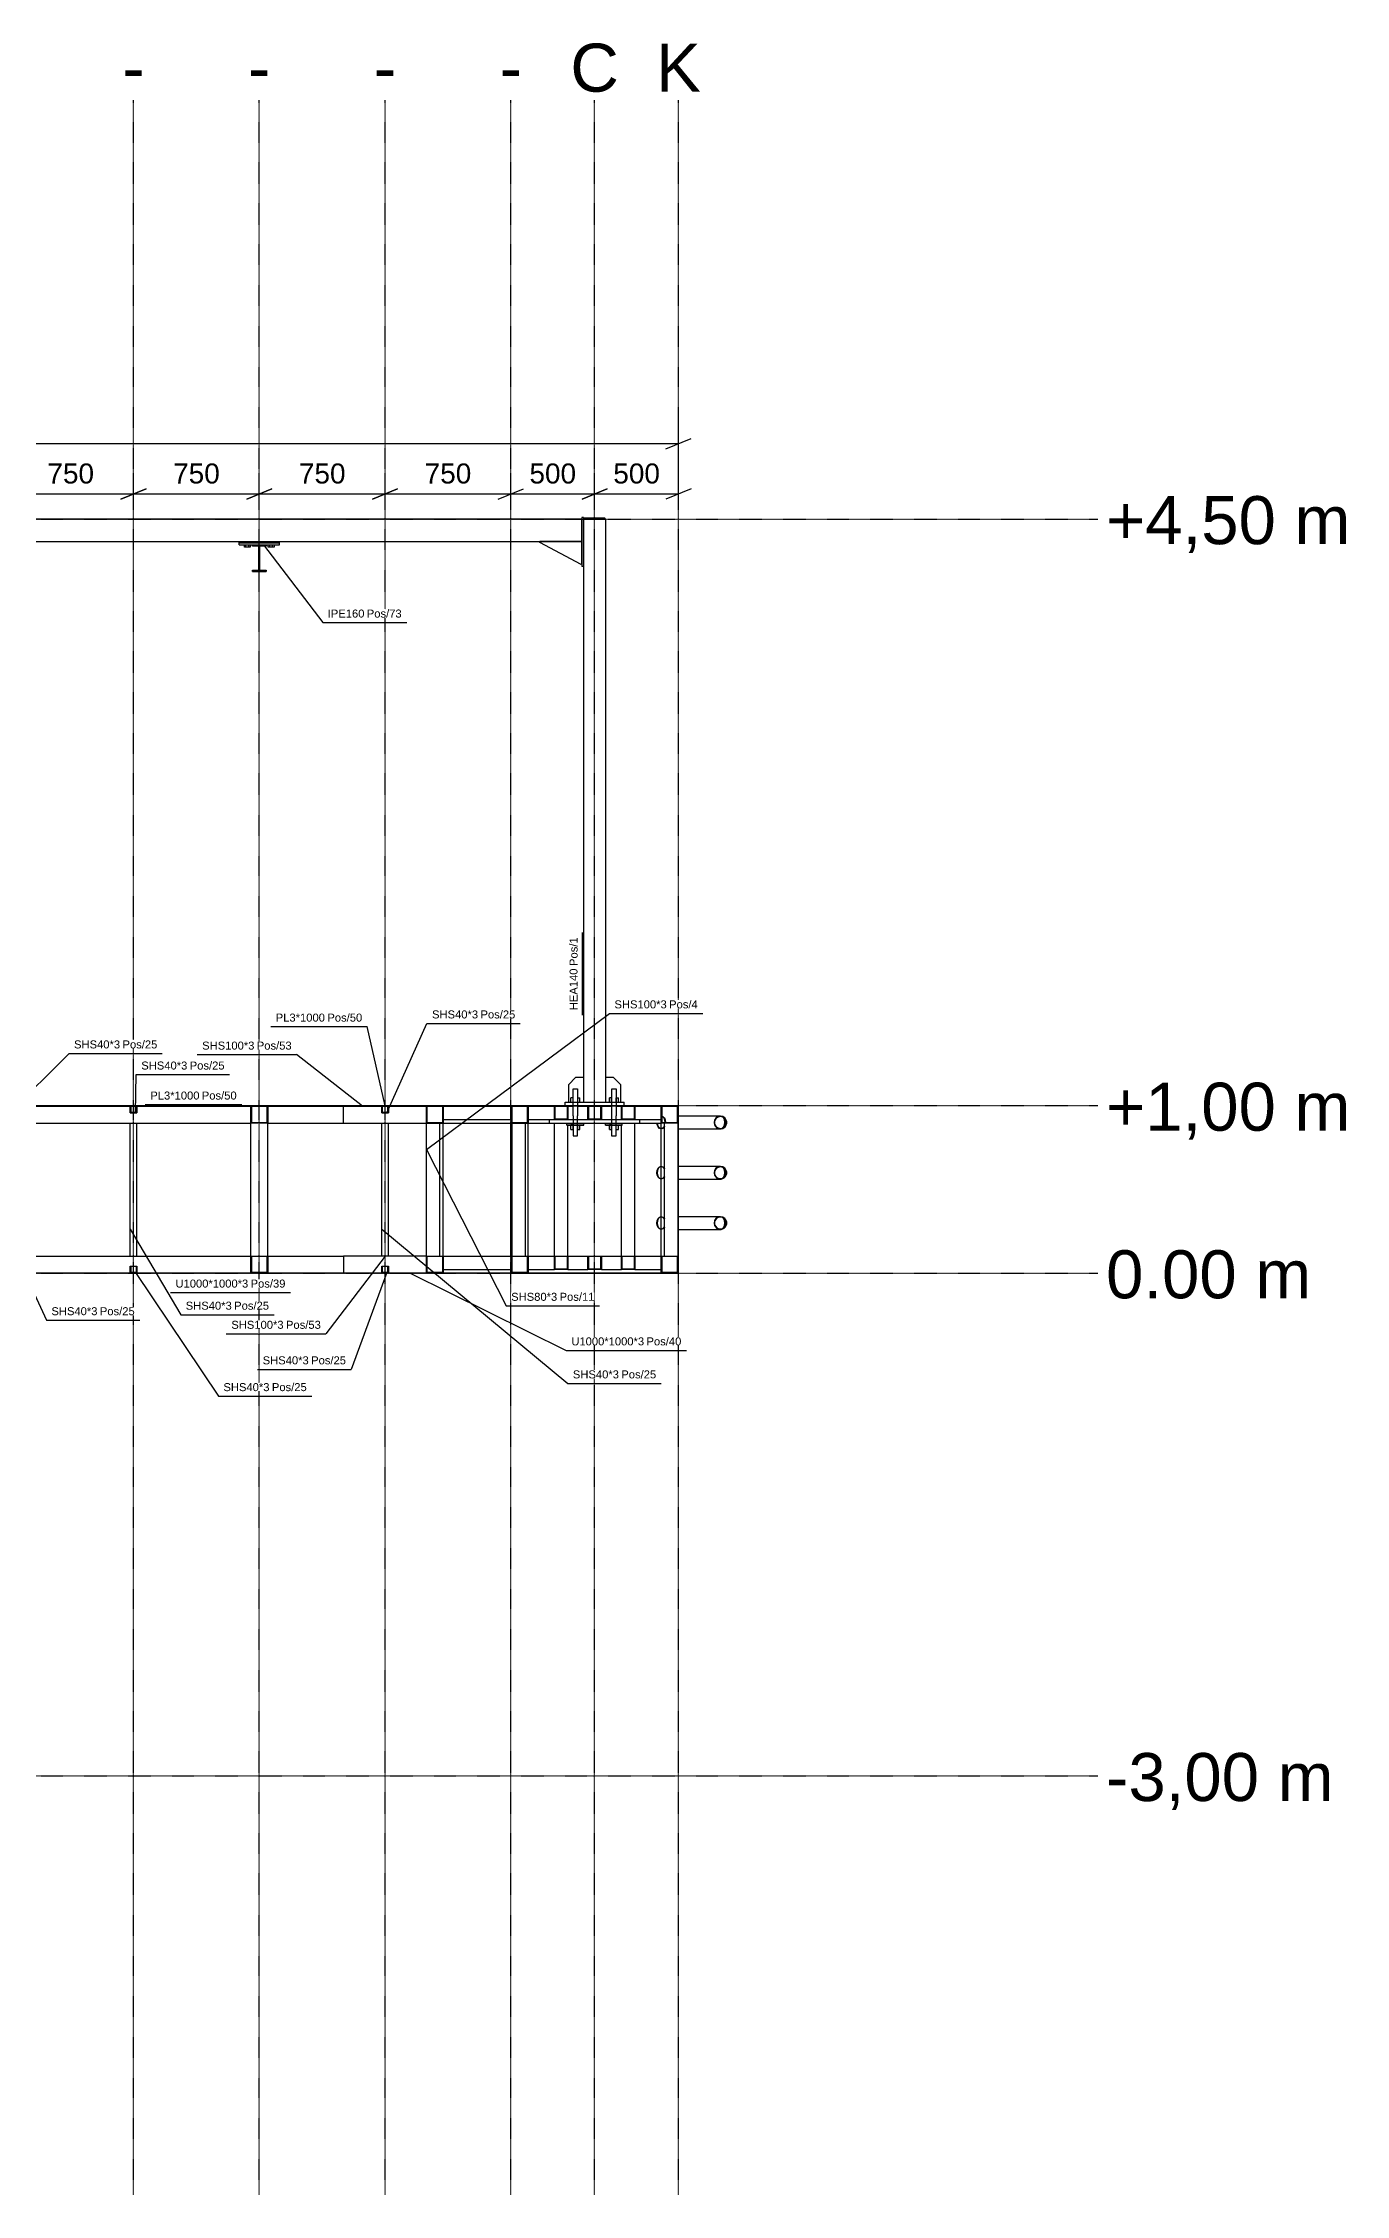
# Model space of a CAD drawing. Header units: millimetres. Extents: x -57554 to 16546, y 2142 to 98430.
# Drawn here: x -20886 to -13115, y 44218 to 57058 of the extents above; entities that cross this region are included whole.
import ezdxf

# ---------------------------------------------------------------- set-up
doc = ezdxf.new("R2010")
doc.units = ezdxf.units.MM
doc.linetypes.add('DXK_LINE_DOT3', pattern=[5.9187, 2.979, -0.9799, 0.9799, -0.9799])
doc.layers.add('S-Z2-A_TEXTUAL_ANNOTATION', color=7, linetype='Continuous')
doc.layers.add('S-Z23-A_DIMENSIONS', color=7, linetype='Continuous')
doc.styles.add('Arial', font='ARIAL.TTF', dxfattribs={"height": 0.2})

msp = doc.modelspace()

# ---------------------------------------------------------------- linework, layer by layer
at = {"color": 1, "linetype": 'DXK_LINE_DOT3'}
for p, q in [((-20346, 44218), (-20346, 56718)), ((-19596, 44218), (-19596, 56718)), ((-18846, 44218), (-18846, 56718)), ((-18096, 44218), (-18096, 56718)), ((-17596, 44218), (-17596, 56718)), ((-17096, 44218), (-17096, 56718)), ((-27596, 54218), (-14596, 54218)), ((-27596, 50718), (-14596, 50718)), ((-27596, 49718), (-14596, 49718)), ((-27596, 46718), (-14596, 46718))]:
    msp.add_line(p, q, dxfattribs=at)
at = {"color": 2, "linetype": 'Continuous'}
for p, q in [((-17673, 54218), (-24520, 54218)), ((-17663, 54228), (-17673, 54228)), ((-17673, 54228), (-17673, 53935)), ((-17673, 54084), (-17673, 54218)), ((-17663, 54228), (-17663, 53935)), ((-17663, 54218), (-17663, 50738)), ((-17530, 54218), (-17663, 54218)), ((-17658, 54218), (-17658, 54226)), ((-17658, 54226), (-17535, 54226)), ((-17658, 54218), (-17535, 54218)), ((-17535, 54218), (-17535, 54226)), ((-17530, 50738), (-17530, 54218)), ((-24520, 54084), (-17673, 54084)), ((-19717, 54075), (-19717, 54084)), ((-19717, 54084), (-19475, 54084)), ((-19717, 54064), (-19717, 54075)), ((-19717, 54075), (-19475, 54075)), ((-19717, 54075), (-19475, 54075)), ((-19717, 54064), (-19475, 54064)), ((-19637, 54057), (-19637, 54064)), ((-19637, 54064), (-19555, 54064)), ((-19555, 54064), (-19555, 54057)), ((-19475, 54075), (-19475, 54084)), ((-19475, 54064), (-19475, 54075)), ((-17923, 54077), (-17923, 54084)), ((-17673, 54084), (-17923, 54084)), ((-17677, 53947), (-17923, 54077)), ((-17673, 53954), (-17673, 54084)), ((-19599, 54057), (-19637, 54057)), ((-19599, 53912), (-19599, 54057)), ((-19555, 54057), (-19594, 54057)), ((-19594, 54057), (-19594, 53912)), ((-17677, 53947), (-17673, 53954)), ((-17663, 53935), (-17673, 53935)), ((-19637, 53904), (-19637, 53912)), ((-19637, 53912), (-19599, 53912)), ((-19637, 53904), (-19555, 53904)), ((-19594, 53912), (-19555, 53912)), ((-19555, 53912), (-19555, 53904)), ((-17708, 50888), (-17753, 50842)), ((-17708, 50888), (-17663, 50888)), ((-17530, 50888), (-17485, 50888)), ((-17440, 50842), (-17485, 50888)), ((-17771, 50718), (-17771, 50738)), ((-17771, 50738), (-17421, 50738)), ((-17753, 50842), (-17753, 50738)), ((-17738, 50738), (-17738, 50764)), ((-17725, 50764), (-17738, 50764)), ((-17738, 50738), (-17725, 50738)), ((-17725, 50764), (-17724, 50764)), ((-17725, 50738), (-17725, 50764)), ((-17724, 50818), (-17698, 50818)), ((-17724, 50656), (-17724, 50818)), ((-17698, 50818), (-17698, 50656)), ((-17698, 50764), (-17697, 50764)), ((-17697, 50738), (-17697, 50764)), ((-17697, 50764), (-17684, 50764)), ((-17697, 50738), (-17684, 50738)), ((-17684, 50738), (-17684, 50764)), ((-17663, 50738), (-17530, 50738)), ((-17508, 50738), (-17508, 50764)), ((-17495, 50764), (-17508, 50764)), ((-17508, 50738), (-17495, 50738)), ((-17495, 50764), (-17494, 50764)), ((-17495, 50738), (-17495, 50764)), ((-17494, 50818), (-17468, 50818)), ((-17494, 50656), (-17494, 50818)), ((-17468, 50818), (-17468, 50656)), ((-17468, 50764), (-17467, 50764)), ((-17467, 50738), (-17467, 50764)), ((-17467, 50764), (-17454, 50764)), ((-17467, 50738), (-17454, 50738)), ((-17454, 50738), (-17454, 50764)), ((-17440, 50738), (-17440, 50842)), ((-17421, 50718), (-17421, 50738)), ((-22546, 50614), (-19646, 50614)), ((-22096, 50719), (-20596, 50719)), ((-22096, 50716), (-20596, 50716)), ((-21076, 50714), (-20366, 50714)), ((-20596, 50716), (-20596, 50719)), ((-20596, 50716), (-20596, 50719)), ((-20596, 50719), (-19096, 50719)), ((-20596, 50716), (-19096, 50716)), ((-20366, 50674), (-20366, 50714)), ((-20366, 50714), (-20326, 50714)), ((-20366, 50674), (-20326, 50674)), ((-20366, 49820), (-20366, 50614)), ((-20329, 50712), (-20363, 50712)), ((-20363, 50712), (-20363, 50678)), ((-20363, 50678), (-20329, 50678)), ((-20346, 50714), (-20346, 50716)), ((-20329, 50678), (-20329, 50712)), ((-20326, 50714), (-19646, 50714)), ((-20326, 50714), (-20326, 50674)), ((-20326, 49820), (-20326, 50614)), ((-19646, 50614), (-19646, 50714)), ((-19646, 50714), (-19546, 50714)), ((-19546, 50614), (-19646, 50614)), ((-19646, 49820), (-19646, 50614)), ((-19549, 50712), (-19643, 50712)), ((-19643, 50712), (-19643, 50617)), ((-19643, 50617), (-19549, 50617)), ((-19549, 50617), (-19549, 50712)), ((-19546, 50714), (-19093, 50714)), ((-19546, 50714), (-19546, 50614)), ((-19546, 50614), (-19093, 50614)), ((-19546, 49820), (-19546, 50614)), ((-19096, 50716), (-19096, 50719)), ((-19096, 50716), (-19096, 50719)), ((-19096, 50719), (-17596, 50719)), ((-19096, 50716), (-17596, 50716)), ((-19093, 50614), (-19093, 50714)), ((-19093, 50714), (-18866, 50714)), ((-19093, 50614), (-19093, 50714)), ((-19093, 50614), (-18599, 50614)), ((-18866, 50674), (-18866, 50714)), ((-18866, 50714), (-18826, 50714)), ((-18866, 50674), (-18826, 50674)), ((-18866, 49820), (-18866, 50614)), ((-18829, 50712), (-18863, 50712)), ((-18863, 50712), (-18863, 50678)), ((-18863, 50678), (-18829, 50678)), ((-18846, 50714), (-18846, 50716)), ((-18846, 50714), (-18846, 50716)), ((-18829, 50678), (-18829, 50712)), ((-18826, 50714), (-18826, 50674)), ((-18826, 50714), (-18599, 50714)), ((-18826, 49820), (-18826, 50614)), ((-18599, 50614), (-18599, 50714)), ((-18599, 50714), (-18499, 50714)), ((-18599, 49820), (-18599, 50614)), ((-18599, 50614), (-18499, 50614)), ((-18502, 50712), (-18596, 50712)), ((-18596, 50712), (-18596, 50617)), ((-18596, 50617), (-18502, 50617)), ((-18519, 49820), (-18519, 50614)), ((-18502, 50617), (-18502, 50712)), ((-18499, 50714), (-18499, 50614)), ((-18499, 50714), (-18093, 50714)), ((-18499, 50634), (-18093, 50634)), ((-18499, 49820), (-18499, 50614)), ((-18499, 50614), (-18093, 50614)), ((-18096, 50714), (-18096, 50716)), ((-18096, 50714), (-18096, 50716)), ((-18096, 49820), (-18096, 50614)), ((-18096, 49820), (-18096, 50614)), ((-18093, 50614), (-18093, 50714)), ((-18093, 50714), (-17993, 50714)), ((-18093, 49820), (-18093, 50614)), ((-18093, 50614), (-17993, 50614)), ((-17996, 50712), (-18090, 50712)), ((-18090, 50712), (-18090, 50617)), ((-18090, 50617), (-17996, 50617)), ((-18088, 49820), (-18088, 50614)), ((-18008, 49820), (-18008, 50614)), ((-17996, 50617), (-17996, 50712)), ((-17993, 50714), (-17836, 50714)), ((-17993, 50714), (-17993, 50614)), ((-17993, 50634), (-17866, 50634)), ((-17993, 49820), (-17993, 50614)), ((-17993, 50614), (-17866, 50614)), ((-17866, 50614), (-17866, 50634)), ((-17866, 50634), (-17326, 50634)), ((-17866, 50614), (-17326, 50614)), ((-17836, 50634), (-17836, 50714)), ((-17836, 50714), (-17756, 50714)), ((-17756, 50634), (-17836, 50634)), ((-17836, 49820), (-17836, 50614)), ((-17759, 50712), (-17833, 50712)), ((-17833, 50712), (-17833, 50638)), ((-17833, 50638), (-17759, 50638)), ((-17771, 50718), (-17421, 50718)), ((-17761, 50602), (-17761, 50612)), ((-17761, 50612), (-17661, 50612)), ((-17761, 50602), (-17661, 50602)), ((-17759, 50638), (-17759, 50712)), ((-17756, 50714), (-17756, 50634)), ((-17756, 50714), (-17724, 50714)), ((-17756, 50612), (-17756, 50614)), ((-17756, 49820), (-17756, 50602)), ((-17738, 50576), (-17738, 50602)), ((-17725, 50602), (-17738, 50602)), ((-17725, 50656), (-17725, 50538)), ((-17725, 50656), (-17724, 50656)), ((-17725, 50576), (-17725, 50602)), ((-17698, 50714), (-17636, 50714)), ((-17698, 50538), (-17698, 50656)), ((-17698, 50656), (-17698, 50656)), ((-17697, 50576), (-17697, 50602)), ((-17697, 50602), (-17684, 50602)), ((-17684, 50576), (-17684, 50602)), ((-17661, 50602), (-17661, 50612)), ((-17636, 50634), (-17636, 50714)), ((-17636, 50714), (-17556, 50714)), ((-17556, 50634), (-17636, 50634)), ((-17559, 50712), (-17633, 50712)), ((-17633, 50712), (-17633, 50638)), ((-17633, 50638), (-17559, 50638)), ((-17596, 50716), (-17596, 50719)), ((-17596, 50716), (-17596, 50719)), ((-17596, 50719), (-17099, 50719)), ((-17596, 50716), (-17099, 50716)), ((-17559, 50638), (-17559, 50712)), ((-17556, 50714), (-17556, 50634)), ((-17556, 50714), (-17494, 50714)), ((-17531, 50602), (-17531, 50612)), ((-17531, 50612), (-17431, 50612)), ((-17531, 50602), (-17431, 50602)), ((-17508, 50576), (-17508, 50602)), ((-17495, 50602), (-17508, 50602)), ((-17495, 50656), (-17495, 50538)), ((-17495, 50656), (-17494, 50656)), ((-17495, 50576), (-17495, 50602)), ((-17468, 50714), (-17436, 50714)), ((-17468, 50538), (-17468, 50656)), ((-17468, 50656), (-17468, 50656)), ((-17467, 50576), (-17467, 50602)), ((-17467, 50602), (-17454, 50602)), ((-17454, 50576), (-17454, 50602)), ((-17436, 50634), (-17436, 50714)), ((-17436, 50714), (-17356, 50714)), ((-17356, 50634), (-17436, 50634)), ((-17436, 50612), (-17436, 50614)), ((-17436, 49820), (-17436, 50602)), ((-17359, 50712), (-17433, 50712)), ((-17433, 50712), (-17433, 50638)), ((-17433, 50638), (-17359, 50638)), ((-17431, 50602), (-17431, 50612)), ((-17359, 50638), (-17359, 50712)), ((-17356, 50714), (-17356, 50634)), ((-17356, 50714), (-17199, 50714)), ((-17356, 49820), (-17356, 50614)), ((-17326, 50614), (-17326, 50634)), ((-17326, 50634), (-17199, 50634)), ((-17326, 50614), (-17199, 50614)), ((-17224, 50603), (-17226, 50614)), ((-17224, 50614), (-17222, 50604)), ((-17218, 50591), (-17224, 50603)), ((-17222, 50604), (-17217, 50593)), ((-17199, 50614), (-17199, 50714)), ((-17199, 50714), (-17099, 50714)), ((-17199, 49820), (-17199, 50614)), ((-17099, 50614), (-17199, 50614)), ((-17102, 50712), (-17196, 50712)), ((-17196, 50712), (-17196, 50617)), ((-17196, 50655), (-17189, 50653)), ((-17190, 50650), (-17196, 50652)), ((-17196, 50617), (-17102, 50617)), ((-17182, 50642), (-17190, 50650)), ((-17189, 50653), (-17180, 50644)), ((-17177, 50631), (-17182, 50642)), ((-17182, 50593), (-17179, 50598)), ((-17180, 50644), (-17175, 50632)), ((-17179, 50593), (-17180, 50591)), ((-17179, 49820), (-17179, 50614)), ((-17175, 50617), (-17177, 50631)), ((-17175, 50632), (-17173, 50617)), ((-17102, 50617), (-17102, 50712)), ((-17099, 50716), (-17099, 50719)), ((-17099, 49720), (-17099, 50718)), ((-17099, 50718), (-17096, 50718)), ((-17099, 50714), (-17099, 50614)), ((-17096, 49718), (-17096, 50718)), ((-17096, 50656), (-16846, 50656)), ((-16827, 50644), (-16833, 50650)), ((-16822, 50632), (-16827, 50644)), ((-16827, 50591), (-16822, 50603)), ((-16820, 50617), (-16822, 50632)), ((-16822, 50603), (-16820, 50617)), ((-17738, 50576), (-17725, 50576)), ((-17725, 50576), (-17725, 50576)), ((-17725, 50538), (-17698, 50538)), ((-17698, 50576), (-17697, 50576)), ((-17697, 50576), (-17684, 50576)), ((-17508, 50576), (-17495, 50576)), ((-17495, 50576), (-17495, 50576)), ((-17495, 50538), (-17468, 50538)), ((-17468, 50576), (-17467, 50576)), ((-17467, 50576), (-17454, 50576)), ((-17210, 50582), (-17218, 50591)), ((-17217, 50593), (-17209, 50585)), ((-17199, 50579), (-17210, 50582)), ((-17209, 50585), (-17199, 50582)), ((-17196, 50583), (-17190, 50585)), ((-17189, 50582), (-17196, 50580)), ((-17190, 50585), (-17182, 50593)), ((-17180, 50591), (-17189, 50582)), ((-17096, 50579), (-16846, 50579)), ((-16833, 50585), (-16827, 50591)), ((-17224, 50332), (-17218, 50344)), ((-17217, 50342), (-17222, 50331)), ((-17218, 50344), (-17210, 50353)), ((-17209, 50350), (-17217, 50342)), ((-17210, 50353), (-17199, 50356)), ((-17199, 50353), (-17209, 50350)), ((-17196, 50355), (-17189, 50353)), ((-17190, 50350), (-17196, 50352)), ((-17182, 50342), (-17190, 50350)), ((-17189, 50353), (-17180, 50344)), ((-17179, 50337), (-17182, 50342)), ((-17180, 50344), (-17179, 50342)), ((-17096, 50356), (-16846, 50356)), ((-16827, 50344), (-16833, 50350)), ((-16822, 50332), (-16827, 50344)), ((-17226, 50317), (-17224, 50332)), ((-17224, 50303), (-17226, 50317)), ((-17222, 50331), (-17224, 50317)), ((-17224, 50317), (-17222, 50304)), ((-17218, 50291), (-17224, 50303)), ((-17222, 50304), (-17217, 50293)), ((-17210, 50282), (-17218, 50291)), ((-17217, 50293), (-17209, 50285)), ((-17199, 50279), (-17210, 50282)), ((-17209, 50285), (-17199, 50282)), ((-17196, 50283), (-17190, 50285)), ((-17189, 50282), (-17196, 50280)), ((-17190, 50285), (-17182, 50293)), ((-17180, 50291), (-17189, 50282)), ((-17182, 50293), (-17179, 50298)), ((-17179, 50293), (-17180, 50291)), ((-17096, 50279), (-16846, 50279)), ((-16833, 50285), (-16827, 50291)), ((-16827, 50291), (-16822, 50303)), ((-16820, 50317), (-16822, 50332)), ((-16822, 50303), (-16820, 50317)), ((-17226, 50017), (-17224, 50032)), ((-17224, 50003), (-17226, 50017)), ((-17224, 50032), (-17218, 50044)), ((-17222, 50031), (-17224, 50017)), ((-17224, 50017), (-17222, 50004)), ((-17218, 49991), (-17224, 50003)), ((-17217, 50042), (-17222, 50031)), ((-17222, 50004), (-17217, 49993)), ((-17218, 50044), (-17210, 50053)), ((-17210, 49982), (-17218, 49991)), ((-17209, 50050), (-17217, 50042)), ((-17217, 49993), (-17209, 49985)), ((-17210, 50053), (-17199, 50056)), ((-17199, 49979), (-17210, 49982)), ((-17199, 50053), (-17209, 50050)), ((-17209, 49985), (-17199, 49982)), ((-17196, 50055), (-17189, 50053)), ((-17190, 50050), (-17196, 50052)), ((-17196, 49983), (-17190, 49985)), ((-17189, 49982), (-17196, 49980)), ((-17182, 50042), (-17190, 50050)), ((-17190, 49985), (-17182, 49993)), ((-17189, 50053), (-17180, 50044)), ((-17180, 49991), (-17189, 49982)), ((-17179, 50037), (-17182, 50042)), ((-17182, 49993), (-17179, 49998)), ((-17180, 50044), (-17179, 50042)), ((-17179, 49993), (-17180, 49991)), ((-17096, 50056), (-16846, 50056)), ((-17096, 49979), (-16846, 49979)), ((-16827, 50044), (-16833, 50050)), ((-16833, 49985), (-16827, 49991)), ((-16822, 50032), (-16827, 50044)), ((-16827, 49991), (-16822, 50003)), ((-16820, 50017), (-16822, 50032)), ((-16822, 50003), (-16820, 50017)), ((-22546, 49820), (-19646, 49820)), ((-21846, 49720), (-20346, 49720)), ((-20346, 49718), (-21846, 49718)), ((-20366, 49720), (-20366, 49760)), ((-20366, 49760), (-20326, 49760)), ((-20366, 49720), (-20326, 49720)), ((-20329, 49758), (-20363, 49758)), ((-20363, 49758), (-20363, 49724)), ((-20363, 49724), (-20329, 49724)), ((-20346, 49718), (-20346, 49720)), ((-20346, 49720), (-18846, 49720)), ((-20346, 49720), (-20346, 49718)), ((-18846, 49718), (-20346, 49718)), ((-20329, 49724), (-20329, 49758)), ((-20326, 49760), (-20326, 49720)), ((-19646, 49720), (-19646, 49820)), ((-19646, 49820), (-19546, 49820)), ((-19546, 49720), (-19646, 49720)), ((-19549, 49818), (-19643, 49818)), ((-19643, 49818), (-19643, 49724)), ((-19643, 49724), (-19549, 49724)), ((-19549, 49724), (-19549, 49818)), ((-19546, 49820), (-19546, 49720)), ((-19546, 49820), (-19093, 49820)), ((-19093, 49820), (-19093, 49720)), ((-18599, 49820), (-19093, 49820)), ((-19093, 49820), (-19093, 49720)), ((-18866, 49720), (-18866, 49760)), ((-18866, 49760), (-18826, 49760)), ((-18866, 49720), (-18826, 49720)), ((-18829, 49758), (-18863, 49758)), ((-18863, 49758), (-18863, 49724)), ((-18863, 49724), (-18829, 49724)), ((-18846, 49720), (-18846, 49718)), ((-18846, 49718), (-18846, 49720)), ((-18846, 49720), (-18096, 49720)), ((-18096, 49718), (-18846, 49718)), ((-18829, 49724), (-18829, 49758)), ((-18826, 49760), (-18826, 49720)), ((-18599, 49720), (-18599, 49820)), ((-18599, 49820), (-18499, 49820)), ((-18599, 49720), (-18499, 49720)), ((-18502, 49818), (-18596, 49818)), ((-18596, 49818), (-18596, 49724)), ((-18596, 49724), (-18502, 49724)), ((-18502, 49724), (-18502, 49818)), ((-18499, 49820), (-18499, 49720)), ((-18499, 49820), (-18093, 49820)), ((-18499, 49740), (-18093, 49740)), ((-18096, 49718), (-18096, 49720)), ((-18096, 49720), (-17099, 49720)), ((-18096, 49720), (-18096, 49718)), ((-18096, 49718), (-17096, 49718)), ((-18093, 49720), (-18093, 49820)), ((-18093, 49820), (-17993, 49820)), ((-18093, 49720), (-17993, 49720)), ((-17996, 49818), (-18090, 49818)), ((-18090, 49818), (-18090, 49724)), ((-18090, 49724), (-17996, 49724)), ((-17996, 49724), (-17996, 49818)), ((-17993, 49820), (-17836, 49820)), ((-17993, 49820), (-17993, 49720)), ((-17993, 49740), (-17836, 49740)), ((-17836, 49740), (-17836, 49820)), ((-17836, 49820), (-17756, 49820)), ((-17756, 49740), (-17836, 49740)), ((-17759, 49818), (-17833, 49818)), ((-17833, 49818), (-17833, 49744)), ((-17833, 49744), (-17759, 49744)), ((-17759, 49744), (-17759, 49818)), ((-17756, 49820), (-17756, 49740)), ((-17756, 49820), (-17636, 49820)), ((-17756, 49740), (-17636, 49740)), ((-17636, 49740), (-17636, 49820)), ((-17636, 49820), (-17556, 49820)), ((-17556, 49740), (-17636, 49740)), ((-17559, 49818), (-17633, 49818)), ((-17633, 49818), (-17633, 49744)), ((-17633, 49744), (-17559, 49744)), ((-17559, 49744), (-17559, 49818)), ((-17556, 49820), (-17436, 49820)), ((-17556, 49820), (-17556, 49740)), ((-17556, 49740), (-17436, 49740)), ((-17436, 49740), (-17436, 49820)), ((-17436, 49820), (-17356, 49820)), ((-17356, 49740), (-17436, 49740)), ((-17359, 49818), (-17433, 49818)), ((-17433, 49818), (-17433, 49744)), ((-17433, 49744), (-17359, 49744)), ((-17359, 49744), (-17359, 49818)), ((-17356, 49820), (-17356, 49740)), ((-17356, 49820), (-17199, 49820)), ((-17356, 49740), (-17199, 49740)), ((-17199, 49720), (-17199, 49820)), ((-17199, 49820), (-17099, 49820)), ((-17099, 49720), (-17199, 49720)), ((-17102, 49818), (-17196, 49818)), ((-17196, 49818), (-17196, 49724)), ((-17196, 49724), (-17102, 49724)), ((-17102, 49724), (-17102, 49818)), ((-17099, 49820), (-17099, 49720))]:
    msp.add_line(p, q, dxfattribs=at)
at = {"color": 6, "linetype": 'Continuous'}
for p, q in [((-19685, 54051), (-19685, 54064)), ((-19676, 54051), (-19676, 54064)), ((-19659, 54051), (-19659, 54064)), ((-19650, 54064), (-19650, 54051)), ((-19543, 54051), (-19543, 54064)), ((-19534, 54051), (-19534, 54064)), ((-19517, 54051), (-19517, 54064)), ((-19508, 54064), (-19508, 54051)), ((-19650, 54051), (-19685, 54051)), ((-19508, 54051), (-19543, 54051))]:
    msp.add_line(p, q, dxfattribs=at)
at = {"color": 2, "linetype": 'Continuous'}
for centre, radius, start, end in [((-16846, 50617), 38, 22.5, 202.5), ((-16846, 50617), 38, 202.5, 22.5), ((-16846, 50617), 35.1, 157.5, 337.5), ((-16846, 50617), 35.1, 337.5, 157.5), ((-16846, 50317), 38, 22.5, 202.5), ((-16846, 50317), 35.1, 337.5, 157.5), ((-16846, 50317), 38, 202.5, 22.5), ((-16846, 50317), 35.1, 157.5, 337.5), ((-16846, 50017), 38, 22.5, 202.5), ((-16846, 50017), 38, 202.5, 22.5), ((-16846, 50017), 35.1, 157.5, 337.5), ((-16846, 50017), 35.1, 337.5, 157.5)]:
    msp.add_arc(centre, radius, start, end, dxfattribs=at)
at = {"layer": 'S-Z23-A_DIMENSIONS'}
for p, q in [((-17096, 54268), (-17096, 54792)), ((-25096, 54668), (-17096, 54668)), ((-20346, 54268), (-20346, 54492)), ((-20346, 54268), (-20346, 54492)), ((-19596, 54268), (-19596, 54492)), ((-19596, 54268), (-19596, 54492)), ((-18846, 54268), (-18846, 54492)), ((-18846, 54268), (-18846, 54492)), ((-18096, 54268), (-18096, 54492)), ((-18096, 54268), (-18096, 54492)), ((-17596, 54268), (-17596, 54492)), ((-17596, 54268), (-17596, 54492)), ((-17096, 54268), (-17096, 54492)), ((-21096, 54368), (-20346, 54368)), ((-20271, 54398), (-20421, 54337)), ((-20421, 54337), (-20271, 54398)), ((-20346, 54368), (-19596, 54368)), ((-19671, 54337), (-19521, 54398)), ((-19521, 54398), (-19671, 54337)), ((-19596, 54368), (-18846, 54368)), ((-18771, 54398), (-18921, 54337)), ((-18921, 54337), (-18771, 54398)), ((-18846, 54368), (-18096, 54368)), ((-18171, 54337), (-18021, 54398)), ((-18171, 54337), (-18021, 54398)), ((-18096, 54368), (-17596, 54368)), ((-17671, 54337), (-17521, 54398)), ((-17596, 54368), (-17096, 54368)), ((-17021, 54398), (-17171, 54337))]:
    msp.add_line(p, q, dxfattribs=at)

# ---------------------------------------------------------------- texts
at = {"color": 5, "linetype": 'Continuous', "style": 'Arial'}
for s, height, p in [('C', 287, (-17741, 56768)), ('K', 287, (-17230, 56768)), ('-', 287, (-20413, 56768)), ('-', 287, (-19663, 56768)), ('-', 287, (-18913, 56768)), ('-', 287, (-18163, 56768)), ('+4,50 m', 286.5, (-14546, 54068)), ('+1,00 m', 286.5, (-14546, 50568)), ('0.00 m', 286.5, (-14546, 49568)), ('-3,00 m', 286.5, (-14546, 46568))]:
    msp.add_text(s, height=height, dxfattribs=at).set_placement(p)

# ---------------------------------------------------------------- wipeouts: each hides what was drawn before it
for points in [[(-18970, 53630), (-18970, 53680), (-19188, 53680), (-19188, 53630)], [(-19205, 51219), (-19205, 51269), (-19498, 51269), (-19498, 51219)], [(-20427, 51059), (-20427, 51109), (-20701, 51109), (-20701, 51059)], [(-20562, 49467), (-20562, 49517), (-20836, 49517), (-20836, 49467)]]:
    msp.add_wipeout(points).dxf.layer = 'S-Z2-A_TEXTUAL_ANNOTATION'

# ---------------------------------------------------------------- next in the draw order: linework, layer by layer
at = {"layer": 'S-Z2-A_TEXTUAL_ANNOTATION'}
for p, q in [((-19572, 54064), (-19218, 53600)), ((-21085, 50675), (-20731, 51029)), ((-21116, 49980), (-20866, 49437))]:
    msp.add_line(p, q, dxfattribs=at)

# ---------------------------------------------------------------- next in the draw order: wipeouts: each hides what was drawn before it
for points, layer in [([(-18747, 53630), (-18747, 53680), (-18955, 53680), (-18955, 53630)], 'S-Z2-A_TEXTUAL_ANNOTATION'), ([(-18982, 51219), (-18982, 51269), (-19190, 51269), (-19190, 51219)], 'S-Z2-A_TEXTUAL_ANNOTATION'), ([(-17167, 51298), (-17167, 51348), (-17478, 51348), (-17478, 51298)], 'S-Z2-A_TEXTUAL_ANNOTATION'), ([(-20205, 51059), (-20205, 51109), (-20412, 51109), (-20412, 51059)], 'S-Z2-A_TEXTUAL_ANNOTATION'), ([(-20026, 50933), (-20026, 50983), (-20300, 50983), (-20300, 50933)], 'S-Z2-A_TEXTUAL_ANNOTATION'), ([(-19626, 51052), (-19626, 51102), (-19937, 51102), (-19937, 51052)], 'S-Z2-A_TEXTUAL_ANNOTATION'), ([(-19954, 50754), (-19954, 50804), (-20246, 50804), (-20246, 50754)], 'S-Z2-A_TEXTUAL_ANNOTATION'), ([(-19663, 49632), (-19663, 49682), (-20096, 49682), (-20096, 49632)], 'S-Z2-A_TEXTUAL_ANNOTATION'), ([(-17302, 49287), (-17302, 49337), (-17735, 49337), (-17735, 49287)], 'S-Z2-A_TEXTUAL_ANNOTATION'), ([(-19302, 49174), (-19302, 49224), (-19576, 49224), (-19576, 49174)], 'S-Z2-A_TEXTUAL_ANNOTATION'), ([(-19536, 49014), (-19536, 49064), (-19810, 49064), (-19810, 49014)], 'S-Z2-A_TEXTUAL_ANNOTATION'), ([(-17452, 49090), (-17452, 49140), (-17726, 49140), (-17726, 49090)], 'S-Z2-A_TEXTUAL_ANNOTATION'), ([(-20557, 54405), (-20557, 54580), (-20885, 54580), (-20885, 54405)], 'S-Z23-A_DIMENSIONS'), ([(-19807, 54405), (-19807, 54580), (-20135, 54580), (-20135, 54405)], 'S-Z23-A_DIMENSIONS'), ([(-19057, 54405), (-19057, 54580), (-19385, 54580), (-19385, 54405)], 'S-Z23-A_DIMENSIONS'), ([(-18307, 54405), (-18307, 54580), (-18635, 54580), (-18635, 54405)], 'S-Z23-A_DIMENSIONS'), ([(-17182, 54405), (-17182, 54580), (-17510, 54580), (-17510, 54405)], 'S-Z23-A_DIMENSIONS')]:
    msp.add_wipeout(points).dxf.layer = layer

# ---------------------------------------------------------------- next in the draw order: linework, layer by layer
for p, q in [((-19218, 53600), (-18717, 53600)), ((-18599, 50455), (-17508, 51268)), ((-19528, 51189), (-18952, 51189)), ((-18846, 50717), (-18952, 51189)), ((-20731, 51029), (-20175, 51029)), ((-20335, 50675), (-20330, 50903)), ((-20335, 49721), (-19840, 48984)), ((-18696, 49718), (-17765, 49257))]:
    msp.add_line(p, q, dxfattribs=at)
at = {"layer": 'S-Z23-A_DIMENSIONS'}
for p, q in [((-17171, 54637), (-17021, 54698)), ((-17521, 54398), (-17671, 54337))]:
    msp.add_line(p, q, dxfattribs=at)

# ---------------------------------------------------------------- next in the draw order: texts
at = {"layer": 'S-Z2-A_TEXTUAL_ANNOTATION', "style": 'Arial'}
for s, p in [('IPE160', (-19188, 53630)), ('Pos/73', (-18955, 53630)), ('PL3*1000', (-19498, 51219)), ('Pos/50', (-19190, 51219)), ('SHS40*3', (-20701, 51059)), ('Pos/25', (-20412, 51059))]:
    msp.add_text(s, height=47.8, dxfattribs=at).set_placement(p)
at = {"layer": 'S-Z23-A_DIMENSIONS', "style": 'Arial'}
for s, p in [('750', (-20860, 54430)), ('750', (-20110, 54430)), ('750', (-19360, 54430)), ('750', (-18610, 54430)), ('500', (-17485, 54430))]:
    msp.add_text(s, height=119.4, dxfattribs=at).set_placement(p)

# ---------------------------------------------------------------- next in the draw order: wipeouts: each hides what was drawn before it
for points in [[(-16981, 51298), (-16981, 51348), (-17152, 51348), (-17152, 51298)], [(-19804, 50933), (-19804, 50983), (-20011, 50983), (-20011, 50933)], [(-19404, 51052), (-19404, 51102), (-19611, 51102), (-19611, 51052)], [(-19731, 50754), (-19731, 50804), (-19939, 50804), (-19939, 50754)], [(-19440, 49632), (-19440, 49682), (-19648, 49682), (-19648, 49632)], [(-17079, 49287), (-17079, 49337), (-17287, 49337), (-17287, 49287)], [(-19079, 49174), (-19079, 49224), (-19287, 49224), (-19287, 49174)], [(-19313, 49014), (-19313, 49064), (-19521, 49064), (-19521, 49014)], [(-17229, 49090), (-17229, 49140), (-17437, 49140), (-17437, 49090)]]:
    msp.add_wipeout(points).dxf.layer = 'S-Z2-A_TEXTUAL_ANNOTATION'

# ---------------------------------------------------------------- next in the draw order: linework, layer by layer
at = {"layer": 'S-Z2-A_TEXTUAL_ANNOTATION'}
for p, q in [((-17508, 51268), (-16951, 51268)), ((-19967, 51022), (-19374, 51022)), ((-18980, 50714), (-19374, 51022)), ((-20330, 50903), (-19774, 50903)), ((-20276, 50724), (-19701, 50724)), ((-18835, 49721), (-19049, 49144)), ((-20126, 49602), (-19410, 49602)), ((-17765, 49257), (-17049, 49257)), ((-19606, 49144), (-19049, 49144)), ((-17756, 49060), (-17199, 49060)), ((-19840, 48984), (-19283, 48984))]:
    msp.add_line(p, q, dxfattribs=at)

# ---------------------------------------------------------------- next in the draw order: texts
at = {"layer": 'S-Z2-A_TEXTUAL_ANNOTATION', "style": 'Arial'}
for s, height, p in [('SHS100*3', 47.8, (-17478, 51298)), ('Pos/4', 47.8, (-17152, 51298)), ('SHS40*3', 47.8, (-20300, 50933)), ('Pos/25', 47.8, (-20011, 50933)), ('SHS100*3', 47.8, (-19937, 51052)), ('Pos/53', 47.8, (-19611, 51052)), ('PL3*1000', 47.8, (-20246, 50754)), ('Pos/50', 47.8, (-19939, 50754)), ('U1000*1000*3', 47.75, (-20096, 49632)), ('Pos/39', 47.8, (-19648, 49632)), ('U1000*1000*3', 47.75, (-17735, 49287)), ('Pos/40', 47.8, (-17287, 49287)), ('SHS40*3', 47.8, (-19576, 49174)), ('Pos/25', 47.8, (-19287, 49174)), ('SHS40*3', 47.8, (-19810, 49014)), ('Pos/25', 47.8, (-19521, 49014)), ('SHS40*3', 47.8, (-17726, 49090)), ('Pos/25', 47.8, (-17437, 49090))]:
    msp.add_text(s, height=height, dxfattribs=at).set_placement(p)

# ---------------------------------------------------------------- next in the draw order: wipeouts: each hides what was drawn before it
for points, layer in [([(-17698, 51536), (-17748, 51536), (-17748, 51287), (-17698, 51287)], 'S-Z2-A_TEXTUAL_ANNOTATION'), ([(-18292, 51238), (-18292, 51288), (-18566, 51288), (-18566, 51238)], 'S-Z2-A_TEXTUAL_ANNOTATION'), ([(-17820, 49553), (-17820, 49603), (-18094, 49603), (-18094, 49553)], 'S-Z2-A_TEXTUAL_ANNOTATION'), ([(-17682, 54405), (-17682, 54580), (-18010, 54580), (-18010, 54405)], 'S-Z23-A_DIMENSIONS')]:
    msp.add_wipeout(points).dxf.layer = layer

# ---------------------------------------------------------------- next in the draw order: linework, layer by layer
at = {"layer": 'S-Z2-A_TEXTUAL_ANNOTATION'}
for p, q in [((-18835, 50675), (-18596, 51208)), ((-18599, 50455), (-18124, 49523))]:
    msp.add_line(p, q, dxfattribs=at)

# ---------------------------------------------------------------- next in the draw order: texts
at = {"layer": 'S-Z23-A_DIMENSIONS', "style": 'Arial'}
msp.add_text('500', height=119.4, dxfattribs=at).set_placement((-17985, 54430))

# ---------------------------------------------------------------- next in the draw order: wipeouts: each hides what was drawn before it
for points in [[(-17698, 51721), (-17748, 51721), (-17748, 51551), (-17698, 51551)], [(-18070, 51238), (-18070, 51288), (-18277, 51288), (-18277, 51238)], [(-17597, 49553), (-17597, 49603), (-17805, 49603), (-17805, 49553)], [(-19761, 49500), (-19761, 49550), (-20035, 49550), (-20035, 49500)]]:
    msp.add_wipeout(points).dxf.layer = 'S-Z2-A_TEXTUAL_ANNOTATION'

# ---------------------------------------------------------------- next in the draw order: linework, layer by layer
at = {"layer": 'S-Z2-A_TEXTUAL_ANNOTATION'}
for p, q in [((-17668, 51258), (-17668, 51751)), ((-18596, 51208), (-18040, 51208)), ((-20366, 49980), (-20065, 49470)), ((-18866, 49980), (-17756, 49060)), ((-18124, 49523), (-17567, 49523))]:
    msp.add_line(p, q, dxfattribs=at)

# ---------------------------------------------------------------- next in the draw order: texts
at = {"layer": 'S-Z2-A_TEXTUAL_ANNOTATION', "style": 'Arial'}
for s, p in [('Pos/1', (-17698, 51551)), ('HEA140', (-17698, 51287))]:
    msp.add_text(s, height=47.8, rotation=90.0002, dxfattribs=at).set_placement(p)
for s, p in [('SHS40*3', (-18566, 51238)), ('Pos/25', (-18277, 51238)), ('SHS80*3', (-18094, 49553)), ('Pos/11', (-17805, 49553))]:
    msp.add_text(s, height=47.8, dxfattribs=at).set_placement(p)

# ---------------------------------------------------------------- next in the draw order: wipeouts: each hides what was drawn before it
msp.add_wipeout([(-19538, 49500), (-19538, 49550), (-19746, 49550), (-19746, 49500)]).dxf.layer = 'S-Z2-A_TEXTUAL_ANNOTATION'

# ---------------------------------------------------------------- next in the draw order: linework, layer by layer
at = {"layer": 'S-Z2-A_TEXTUAL_ANNOTATION'}
msp.add_line((-20065, 49470), (-19508, 49470), dxfattribs=at)

# ---------------------------------------------------------------- next in the draw order: texts
at = {"layer": 'S-Z2-A_TEXTUAL_ANNOTATION', "style": 'Arial'}
for s, p in [('SHS40*3', (-20035, 49500)), ('Pos/25', (-19746, 49500))]:
    msp.add_text(s, height=47.8, dxfattribs=at).set_placement(p)

# ---------------------------------------------------------------- next in the draw order: wipeouts: each hides what was drawn before it
msp.add_wipeout([(-20339, 49467), (-20339, 49517), (-20547, 49517), (-20547, 49467)]).dxf.layer = 'S-Z2-A_TEXTUAL_ANNOTATION'

# ---------------------------------------------------------------- next in the draw order: linework, layer by layer
at = {"layer": 'S-Z2-A_TEXTUAL_ANNOTATION'}
msp.add_line((-20866, 49437), (-20309, 49437), dxfattribs=at)

# ---------------------------------------------------------------- next in the draw order: texts
at = {"layer": 'S-Z2-A_TEXTUAL_ANNOTATION', "style": 'Arial'}
for s, p in [('SHS40*3', (-20836, 49467)), ('Pos/25', (-20547, 49467))]:
    msp.add_text(s, height=47.8, dxfattribs=at).set_placement(p)

# ---------------------------------------------------------------- next in the draw order: wipeouts: each hides what was drawn before it
msp.add_wipeout([(-19452, 49386), (-19452, 49436), (-19763, 49436), (-19763, 49386)]).dxf.layer = 'S-Z2-A_TEXTUAL_ANNOTATION'

# ---------------------------------------------------------------- next in the draw order: wipeouts: each hides what was drawn before it
msp.add_wipeout([(-19230, 49386), (-19230, 49436), (-19437, 49436), (-19437, 49386)]).dxf.layer = 'S-Z2-A_TEXTUAL_ANNOTATION'

# ---------------------------------------------------------------- next in the draw order: linework, layer by layer
at = {"layer": 'S-Z2-A_TEXTUAL_ANNOTATION'}
for p in [(-18846, 49820), (-19793, 49356)]:
    msp.add_line(p, (-19200, 49356), dxfattribs=at)

# ---------------------------------------------------------------- next in the draw order: texts
at = {"layer": 'S-Z2-A_TEXTUAL_ANNOTATION', "style": 'Arial'}
for s, p in [('SHS100*3', (-19763, 49386)), ('Pos/53', (-19437, 49386))]:
    msp.add_text(s, height=47.8, dxfattribs=at).set_placement(p)

doc.saveas('drawing.dxf')
